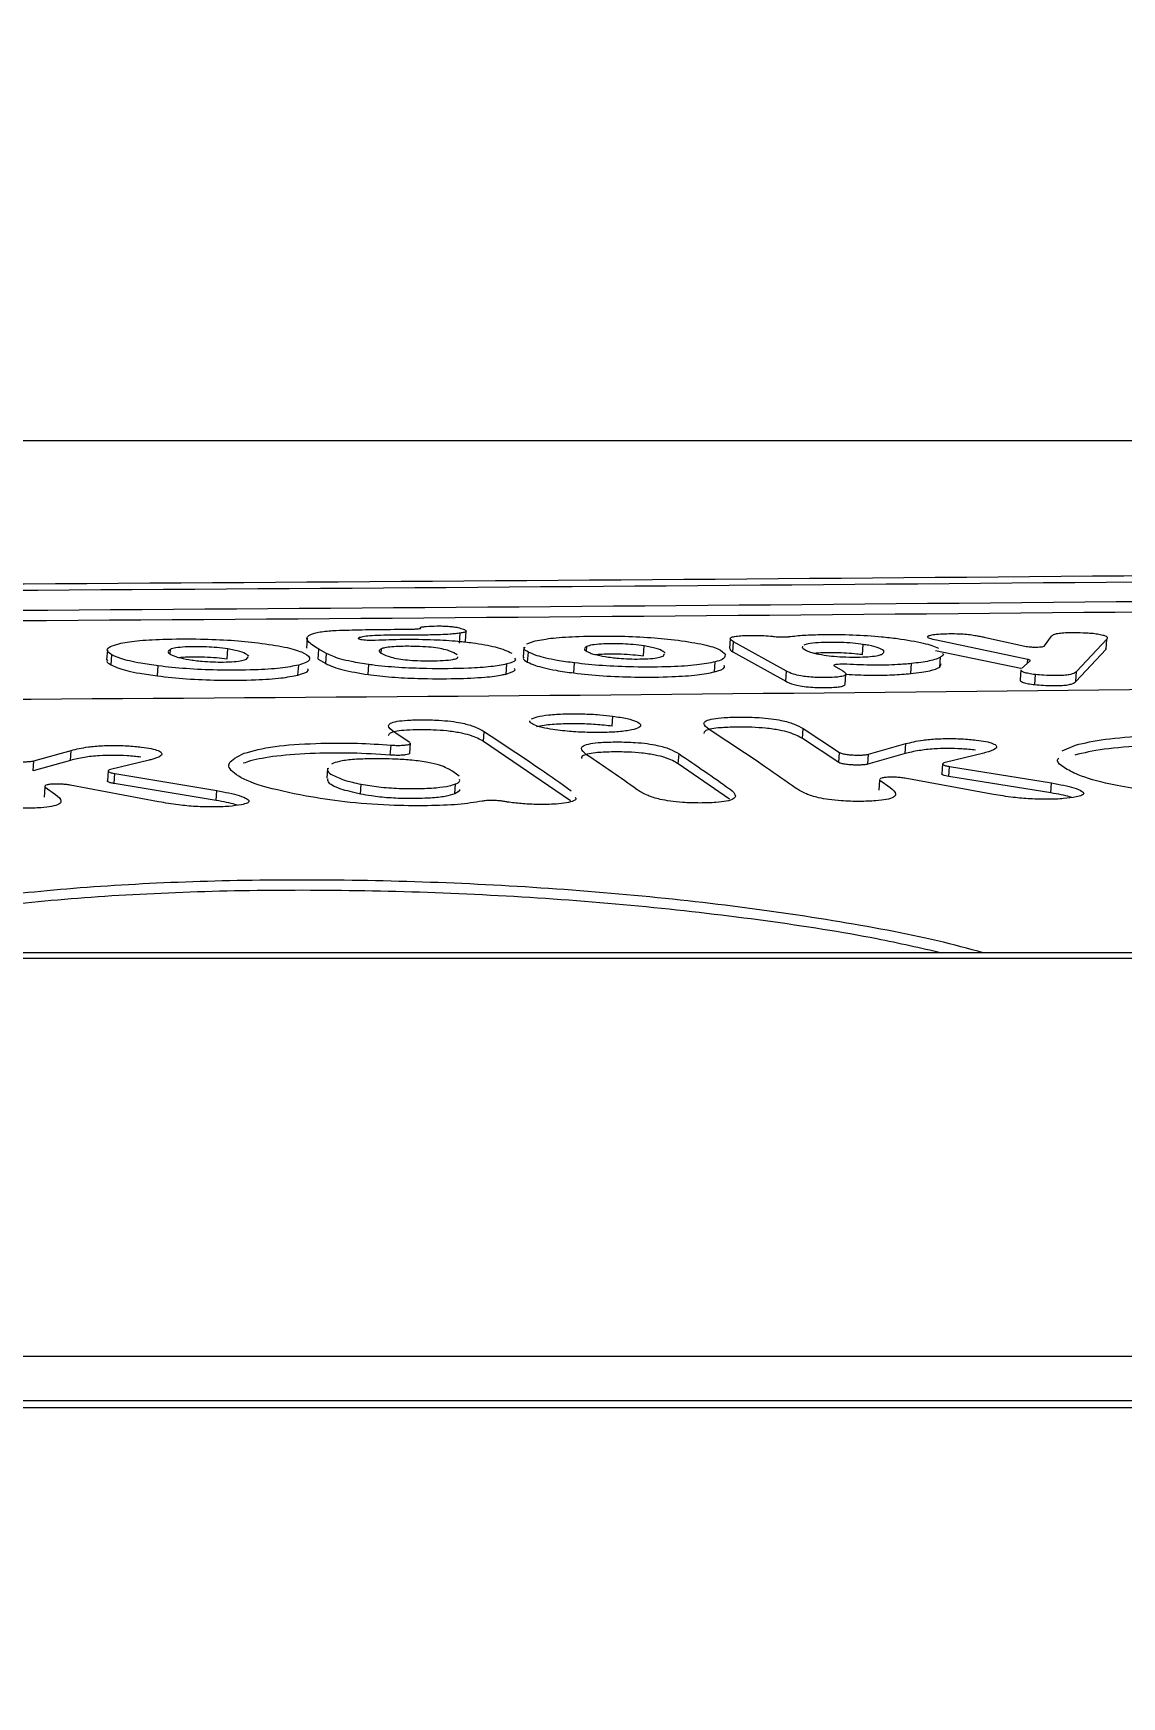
# Model space of a CAD drawing. Header units: millimetres. Extents: x -7735 to 7893, y -6545 to 6034.
# Drawn here: x 4787.84 to 4808.97, y 623.75 to 656.04 of the extents above; entities that cross this region are included whole.
import ezdxf

# ---------------------------------------------------------------- set-up
doc = ezdxf.new("R2010")
doc.units = ezdxf.units.MM
doc.layers.add('DIKOM_ОБЪЕКТ', color=7, linetype='Continuous')
doc.layers.add('DIKOM_РАЗМЕР_ОБЪЕКТА', color=7, linetype='Continuous')
doc.styles.add('style1', font='arial.ttf', dxfattribs={"width": 0.8})
doc.dimstyles.new('1-50', dxfattribs={"dimtxt": 300, "dimasz": 200, "dimexe": 100, "dimexo": 0, "dimgap": 100, "dimtad": 1, "dimtxsty": 'style1', "dimcen": 200, "dimclrd": 7, "dimclre": 7, "dimclrt": 7, "dimadec": 1, "dimazin": 2, "dimtfac": 1, "dimtmove": 0, "dimatfit": 2, "dimfxl": 0, "dimlwd": 25, "dimlwe": 18, "dimarcsym": 0})

# ---------------------------------------------------------------- blocks, each defined once
blk = doc.blocks.new('*D0')
at = {"layer": 'Defpoints', "color": 0, "transparency": 16777216}
for p in [(5893.216, 882.098), (-4595.736, 266.125), (5893.216, -5840.173)]:
    blk.add_point(p, dxfattribs=at)
at = {"layer": 'DIKOM_РАЗМЕР_ОБЪЕКТА', "color": 7, "lineweight": 18, "transparency": 16777216}
for p, q in [((5893.216, 882.098), (5893.216, -5940.173)), ((-4595.736, 266.125), (-4595.736, -5940.173))]:
    blk.add_line(p, q, dxfattribs=at)
at = {"layer": 'DIKOM_РАЗМЕР_ОБЪЕКТА', "color": 7, "lineweight": 25, "transparency": 16777216}
blk.add_line((-4395.736, -5840.173), (5693.216, -5840.173), dxfattribs=at)
at = {"layer": 'DIKOM_РАЗМЕР_ОБЪЕКТА', "color": 7, "transparency": 16777216}
for points in [[(-4395.736, -5806.84), (-4395.736, -5873.507), (-4595.736, -5840.173)], [(5693.216, -5806.84), (5693.216, -5873.507), (5893.216, -5840.173)]]:
    blk.add_solid(points, dxfattribs=at)
at = {"layer": 'DIKOM_РАЗМЕР_ОБЪЕКТА', "color": 7, "transparency": 16777216, "insert": (648.74, -5587.002), "char_height": 300, "attachment_point": 5, "style": 'style1'}
blk.add_mtext('10450', dxfattribs=at)

msp = doc.modelspace()

# ---------------------------------------------------------------- linework, layer by layer
at = {"layer": 'DIKOM_ОБЪЕКТ', "color": 7, "linetype": 'Continuous', "lineweight": 15}
for p, q in [((4898.899, 648.125), (4660.813, 648.125)), ((4793.152, 644.295), (4793.138, 644.1)), ((4794.164, 644.281), (4794.166, 644.307)), ((4795.374, 644.357), (4794.645, 644.352)), ((4796.109, 644.2), (4796.123, 644.394)), ((4796.226, 644.241), (4796.24, 644.435)), ((4801.367, 644.288), (4801.353, 644.094)), ((4806.32, 644.312), (4807.085, 644.142)), ((4807.465, 644.145), (4807.601, 644.338)), ((4808.676, 644.277), (4808.09, 643.647)), ((4808.662, 644.083), (4808.676, 644.277)), ((4789.275, 644.07), (4789.261, 643.876)), ((4789.351, 643.778), (4789.365, 643.972)), ((4790.498, 644.08), (4790.458, 644.054)), ((4790.492, 643.993), (4790.498, 644.08)), ((4791.599, 643.893), (4791.614, 644.087)), ((4793.366, 643.889), (4793.38, 644.083)), ((4793.531, 644), (4793.38, 644.083)), ((4793.517, 643.805), (4793.531, 644)), ((4794.59, 644.008), (4794.597, 644.092)), ((4797.358, 644.125), (4797.344, 643.93)), ((4797.42, 644.189), (4797.581, 644.243)), ((4797.434, 643.832), (4797.448, 644.027)), ((4798.581, 644.136), (4798.541, 644.111)), ((4798.574, 644.049), (4798.581, 644.136)), ((4799.682, 643.951), (4799.696, 644.145)), ((4800.062, 643.948), (4800.092, 643.992)), ((4801.415, 644.034), (4801.43, 644.229)), ((4801.415, 644.034), (4802.443, 643.462)), ((4802.457, 643.656), (4801.43, 644.229)), ((4803.935, 643.98), (4803.949, 644.175)), ((4805.354, 644.06), (4807.007, 643.714)), ((4807.146, 643.883), (4805.368, 644.255)), ((4808.076, 643.453), (4808.662, 644.083)), ((4808.662, 644.083), (4808.657, 644.106)), ((4790.249, 643.564), (4790.264, 643.758)), ((4791.979, 643.888), (4792.009, 643.932)), ((4792.975, 643.581), (4792.989, 643.775)), ((4793.366, 643.889), (4793.517, 643.805)), ((4794.337, 643.59), (4794.352, 643.784)), ((4797.015, 643.601), (4797.029, 643.796)), ((4798.332, 643.621), (4798.346, 643.816)), ((4801.058, 643.642), (4801.073, 643.837)), ((4802.443, 643.462), (4802.457, 643.656)), ((4803.385, 643.758), (4803.549, 643.664)), ((4804.87, 643.609), (4804.884, 643.803)), ((4805.434, 643.734), (4805.448, 643.928)), ((4805.434, 643.734), (4805.463, 643.804)), ((4807.007, 643.685), (4806.993, 643.491)), ((4807.188, 643.857), (4807.021, 643.711)), ((4807.14, 643.815), (4807.146, 643.883)), ((4808.076, 643.453), (4808.09, 643.647)), ((4803.599, 643.404), (4803.613, 643.599)), ((4807.277, 643.396), (4807.291, 643.59)), ((4797.508, 642.732), (4797.618, 642.77)), ((4799.074, 642.589), (4799.088, 642.783)), ((4795.148, 642.272), (4794.841, 642.473)), ((4796.576, 642.293), (4796.589, 642.487)), ((4802.77, 642.348), (4802.783, 642.542)), ((4803.474, 641.884), (4802.77, 642.348)), ((4802.783, 642.542), (4803.488, 642.078)), ((4787.851, 641.916), (4788.573, 642.118)), ((4788.559, 641.924), (4788.573, 642.118)), ((4794.768, 642.027), (4794.782, 642.221)), ((4795.145, 642.063), (4795.159, 642.257)), ((4798.265, 641.141), (4796.576, 642.293)), ((4800.358, 641.858), (4800.372, 642.051)), ((4803.474, 641.884), (4803.488, 642.078)), ((4804.761, 642.056), (4804.038, 641.852)), ((4804.038, 641.852), (4804.052, 642.046)), ((4804.052, 642.046), (4804.775, 642.25)), ((4804.761, 642.056), (4804.775, 642.25)), ((4806.287, 642.066), (4805.536, 641.882)), ((4807.807, 642.111), (4808.07, 642.221)), ((4788.559, 641.924), (4787.837, 641.722)), ((4787.837, 641.722), (4787.851, 641.916)), ((4789.288, 641.719), (4789.275, 641.525)), ((4790.085, 641.928), (4789.334, 641.745)), ((4793.549, 641.77), (4793.535, 641.576)), ((4796.051, 641.659), (4795.963, 641.72)), ((4801.349, 641.171), (4800.358, 641.858)), ((4805.49, 641.856), (4805.476, 641.662)), ((4805.61, 641.611), (4805.624, 641.805)), ((4805.624, 641.805), (4807.604, 641.486)), ((4788.056, 641.212), (4788.07, 641.406)), ((4788.07, 641.406), (4788.271, 641.262)), ((4790.271, 641.12), (4788.555, 641.443)), ((4789.408, 641.474), (4789.422, 641.668)), ((4791.387, 641.145), (4789.408, 641.474)), ((4789.422, 641.668), (4791.401, 641.339)), ((4794.188, 641.268), (4794.202, 641.462)), ((4796.019, 641.272), (4796.032, 641.466)), ((4796.102, 641.615), (4796.051, 641.659)), ((4804.258, 641.345), (4804.272, 641.539)), ((4804.272, 641.539), (4804.473, 641.397)), ((4806.474, 641.264), (4804.756, 641.578)), ((4807.59, 641.292), (4805.61, 641.611)), ((4807.59, 641.292), (4807.604, 641.486)), ((4791.387, 641.145), (4791.401, 641.339)), ((4830.644, 638.191), (4765.452, 638.191)), ((4830.742, 638.077), (4765.602, 638.077)), ((4658.591, 630.356), (4936.9, 630.356)), ((4936.899, 629.489), (4659.227, 629.489)), ((4936.899, 629.354), (4659.485, 629.354))]:
    msp.add_line(p, q, dxfattribs=at)
for points, knots in [([(4835.851, 645.749), (4809.82, 645.5), (4757.755, 645.003), (4705.762, 645.509), (4679.763, 645.762)], [0, 0, 0, 0, 0.4999606, 1, 1, 1, 1]), ([(4836.119, 645.636), (4810.088, 645.381), (4758.022, 644.872), (4706.03, 645.39), (4680.032, 645.648)], [0, 0, 0, 0, 0.499958, 1, 1, 1, 1]), ([(4836.924, 645.28), (4810.892, 645.008), (4758.824, 644.464), (4706.834, 645.017), (4680.837, 645.294)], [0, 0, 0, 0, 0.499953, 1, 1, 1, 1]), ([(4680.822, 645.099), (4706.815, 644.822), (4758.805, 644.269), (4810.873, 644.813), (4836.91, 645.085)], [0, 0, 0, 0, 0.499954, 1, 1, 1, 1]), ([(4789.498, 644.189), (4789.605, 644.21), (4789.819, 644.251), (4790.386, 644.282), (4791.023, 644.286), (4791.684, 644.261), (4792.032, 644.224), (4792.204, 644.206)], [0, 0, 0, 0, 0.191473, 0.38329, 0.626817, 0.815859, 1, 1, 1, 1]), ([(4793.38, 644.083), (4793.296, 644.134), (4793.147, 644.226), (4793.135, 644.334), (4793.298, 644.403), (4793.507, 644.435), (4793.671, 644.445), (4793.716, 644.448)], [0, 0, 0, 0, 0.3654686, 0.650011, 0.7960089, 0.9434514, 1, 1, 1, 1]), ([(4793.716, 644.448), (4793.883, 644.453), (4794.225, 644.464), (4794.681, 644.468), (4795.017, 644.47), (4795.189, 644.473), (4795.28, 644.476), (4795.309, 644.479), (4795.317, 644.479)], [0, 0, 0, 0, 0.320637, 0.659017, 0.827732, 0.929925, 0.980457, 1, 1, 1, 1]), ([(4794.151, 644.3), (4794.148, 644.297), (4794.142, 644.292), (4794.156, 644.282), (4794.193, 644.272), (4794.249, 644.264), (4794.317, 644.259), (4794.389, 644.256), (4794.443, 644.257), (4794.47, 644.259), (4794.476, 644.259)], [0, 0, 0, 0, 0.11137, 0.251745, 0.392605, 0.533218, 0.673363, 0.813379, 0.951275, 1, 1, 1, 1]), ([(4794.166, 644.307), (4794.164, 644.306), (4794.161, 644.305), (4794.156, 644.303), (4794.153, 644.301), (4794.151, 644.3)], [0, 0, 0, 0, 0.251685, 0.502884, 1, 1, 1, 1]), ([(4794.645, 644.352), (4794.566, 644.35), (4794.42, 644.348), (4794.251, 644.331), (4794.194, 644.315), (4794.166, 644.307)], [0, 0, 0, 0, 0.372422, 0.682059, 1, 1, 1, 1]), ([(4794.476, 644.259), (4794.655, 644.266), (4795.011, 644.281), (4795.577, 644.272), (4796.045, 644.245), (4796.274, 644.218), (4796.369, 644.207)], [0, 0, 0, 0, 0.300255, 0.597489, 0.834475, 1, 1, 1, 1]), ([(4795.317, 644.479), (4795.331, 644.482), (4795.355, 644.486), (4795.363, 644.496), (4795.339, 644.506), (4795.385, 644.517), (4795.433, 644.521), (4795.464, 644.524)], [0, 0, 0, 0, 0.180777, 0.298697, 0.531334, 0.703003, 1, 1, 1, 1]), ([(4795.745, 644.364), (4795.712, 644.363), (4795.647, 644.361), (4795.523, 644.358), (4795.431, 644.357), (4795.374, 644.357)], [0, 0, 0, 0, 0.275213, 0.55088, 1, 1, 1, 1]), ([(4795.464, 644.524), (4795.531, 644.528), (4795.631, 644.534), (4795.784, 644.534), (4795.893, 644.529), (4795.996, 644.519), (4796.107, 644.499), (4796.175, 644.476), (4796.23, 644.452), (4796.249, 644.431), (4796.208, 644.41), (4796.15, 644.399), (4796.123, 644.394)], [0, 0, 0, 0, 0.154485, 0.231514, 0.297137, 0.362525, 0.450249, 0.610236, 0.682862, 0.793088, 0.900867, 1, 1, 1, 1]), ([(4796.123, 644.394), (4796.094, 644.39), (4796.037, 644.382), (4795.912, 644.372), (4795.809, 644.367), (4795.745, 644.364)], [0, 0, 0, 0, 0.279633, 0.558663, 1, 1, 1, 1]), ([(4797.581, 644.243), (4797.688, 644.264), (4797.902, 644.305), (4798.468, 644.338), (4799.105, 644.342), (4799.767, 644.318), (4800.115, 644.283), (4800.287, 644.265)], [0, 0, 0, 0, 0.191451, 0.383124, 0.626649, 0.815693, 1, 1, 1, 1]), ([(4801.43, 644.229), (4801.398, 644.249), (4801.351, 644.279), (4801.383, 644.315), (4801.464, 644.336), (4801.612, 644.349), (4801.799, 644.353), (4802.007, 644.348), (4802.149, 644.337), (4802.215, 644.33), (4802.228, 644.328)], [0, 0, 0, 0, 0.261932, 0.378413, 0.496001, 0.597876, 0.727018, 0.859311, 0.971577, 1, 1, 1, 1]), ([(4802.228, 644.328), (4802.249, 644.326), (4802.291, 644.322), (4802.364, 644.319), (4802.432, 644.32), (4802.48, 644.323), (4802.5, 644.326), (4802.506, 644.327)], [0, 0, 0, 0, 0.226681, 0.454871, 0.682532, 0.908045, 1, 1, 1, 1]), ([(4802.506, 644.327), (4802.599, 644.338), (4802.783, 644.359), (4803.22, 644.371), (4803.742, 644.366), (4804.251, 644.333), (4804.512, 644.302), (4804.612, 644.29)], [0, 0, 0, 0, 0.1721923, 0.3435347, 0.5967337, 0.8450979, 1, 1, 1, 1]), ([(4804.612, 644.29), (4804.795, 644.262), (4805.16, 644.205), (4805.326, 644.135), (4805.409, 644.1)], [0, 0, 0, 0, 0.500613, 1, 1, 1, 1]), ([(4805.368, 644.255), (4805.321, 644.266), (4805.233, 644.288), (4805.186, 644.32), (4805.215, 644.347), (4805.302, 644.367), (4805.439, 644.381), (4805.556, 644.384), (4805.611, 644.385)], [0, 0, 0, 0, 0.214069, 0.398226, 0.548324, 0.69821, 0.856997, 1, 1, 1, 1]), ([(4805.611, 644.385), (4805.648, 644.385), (4805.738, 644.385), (4805.886, 644.38), (4805.98, 644.37), (4806.025, 644.365)], [0, 0, 0, 0, 0.2602835, 0.6436139, 1, 1, 1, 1]), ([(4806.025, 644.365), (4806.064, 644.359), (4806.14, 644.348), (4806.234, 644.33), (4806.291, 644.318), (4806.32, 644.312)], [0, 0, 0, 0, 0.346262, 0.672363, 1, 1, 1, 1]), ([(4807.601, 644.338), (4807.616, 644.351), (4807.639, 644.371), (4807.741, 644.394), (4807.872, 644.406), (4808.061, 644.407), (4808.249, 644.404), (4808.416, 644.392), (4808.538, 644.375), (4808.641, 644.348), (4808.699, 644.314), (4808.684, 644.289), (4808.676, 644.277)], [0, 0, 0, 0, 0.1461, 0.226016, 0.306738, 0.393002, 0.509498, 0.578174, 0.646992, 0.735711, 0.87263, 1, 1, 1, 1]), ([(4789.365, 643.972), (4789.333, 643.994), (4789.249, 644.05), (4789.284, 644.127), (4789.438, 644.172), (4789.498, 644.189)], [0, 0, 0, 0, 0.272843, 0.718119, 1, 1, 1, 1]), ([(4790.264, 643.758), (4790.146, 643.775), (4789.848, 643.817), (4789.536, 643.892), (4789.416, 643.948), (4789.365, 643.972)], [0, 0, 0, 0, 0.274972, 0.695128, 1, 1, 1, 1]), ([(4790.454, 644.038), (4790.453, 644.034), (4790.448, 644.016), (4790.479, 643.997), (4790.504, 643.981)], [0, 0, 0, 0, 0.197632, 1, 1, 1, 1]), ([(4791.614, 644.087), (4791.545, 644.097), (4791.421, 644.114), (4791.197, 644.129), (4790.982, 644.133), (4790.771, 644.128), (4790.59, 644.11), (4790.529, 644.09), (4790.498, 644.08)], [0, 0, 0, 0, 0.185494, 0.335173, 0.484721, 0.646303, 0.820461, 1, 1, 1, 1]), ([(4790.504, 643.981), (4790.524, 643.972), (4790.562, 643.952), (4790.668, 643.918), (4790.784, 643.895), (4790.857, 643.881)], [0, 0, 0, 0, 0.27283, 0.54608, 1, 1, 1, 1]), ([(4792.02, 643.948), (4791.997, 643.969), (4791.953, 644.009), (4791.789, 644.057), (4791.654, 644.08), (4791.614, 644.087)], [0, 0, 0, 0, 0.426702, 0.826572, 1, 1, 1, 1]), ([(4792.204, 644.206), (4792.387, 644.18), (4792.751, 644.129), (4793.077, 644.026), (4793.232, 643.921), (4793.18, 643.833), (4793.04, 643.79), (4792.989, 643.775)], [0, 0, 0, 0, 0.216479, 0.432715, 0.66817, 0.881493, 1, 1, 1, 1]), ([(4794.352, 643.784), (4794.234, 643.803), (4793.93, 643.851), (4793.676, 643.928), (4793.568, 643.981), (4793.531, 644)], [0, 0, 0, 0, 0.295109, 0.75986, 1, 1, 1, 1]), ([(4794.597, 644.092), (4794.581, 644.084), (4794.549, 644.068), (4794.545, 644.036), (4794.58, 644.012), (4794.602, 643.998)], [0, 0, 0, 0, 0.285987, 0.553701, 1, 1, 1, 1]), ([(4796.065, 643.972), (4796.025, 643.999), (4795.966, 644.039), (4795.788, 644.087), (4795.615, 644.116), (4795.399, 644.134), (4795.143, 644.14), (4794.903, 644.138), (4794.715, 644.122), (4794.633, 644.106), (4794.604, 644.095), (4794.597, 644.092)], [0, 0, 0, 0, 0.245621, 0.360542, 0.45742, 0.555037, 0.658929, 0.792778, 0.882335, 0.971946, 1, 1, 1, 1]), ([(4794.602, 643.998), (4794.651, 643.974), (4794.725, 643.939), (4794.913, 643.897), (4795.094, 643.873), (4795.313, 643.858), (4795.557, 643.854), (4795.803, 643.861), (4795.948, 643.877), (4796.003, 643.89), (4796.015, 643.892)], [0, 0, 0, 0, 0.24118, 0.362706, 0.465782, 0.569097, 0.697224, 0.832004, 0.964252, 1, 1, 1, 1]), ([(4796.369, 644.207), (4796.527, 644.181), (4796.898, 644.121), (4797.045, 644.046), (4797.129, 644.003)], [0, 0, 0, 0, 0.4274819, 1, 1, 1, 1]), ([(4797.448, 644.027), (4797.409, 644.049), (4797.349, 644.081), (4797.376, 644.112), (4797.385, 644.122)], [0, 0, 0, 0, 0.657107, 1, 1, 1, 1]), ([(4798.346, 643.816), (4798.229, 643.832), (4797.931, 643.873), (4797.618, 643.948), (4797.498, 644.003), (4797.448, 644.027)], [0, 0, 0, 0, 0.2748814, 0.695196, 1, 1, 1, 1]), ([(4798.537, 644.094), (4798.536, 644.091), (4798.53, 644.072), (4798.562, 644.053), (4798.587, 644.038)], [0, 0, 0, 0, 0.197608, 1, 1, 1, 1]), ([(4799.696, 644.145), (4799.628, 644.155), (4799.504, 644.172), (4799.279, 644.186), (4799.065, 644.19), (4798.854, 644.184), (4798.672, 644.166), (4798.612, 644.146), (4798.581, 644.136)], [0, 0, 0, 0, 0.185535, 0.335207, 0.484748, 0.646338, 0.820448, 1, 1, 1, 1]), ([(4798.587, 644.038), (4798.607, 644.028), (4798.645, 644.009), (4798.75, 643.975), (4798.867, 643.953), (4798.94, 643.939)], [0, 0, 0, 0, 0.272837, 0.54609, 1, 1, 1, 1]), ([(4798.752, 643.978), (4798.777, 643.981), (4798.849, 643.99), (4799.024, 643.994), (4799.247, 643.993), (4799.488, 643.978), (4799.616, 643.96), (4799.682, 643.951)], [0, 0, 0, 0, 0.10396, 0.307318, 0.53076, 0.758985, 1, 1, 1, 1]), ([(4798.94, 643.939), (4799.022, 643.927), (4799.16, 643.907), (4799.405, 643.893), (4799.62, 643.891), (4799.823, 643.899), (4799.983, 643.919), (4800.035, 643.938), (4800.062, 643.948)], [0, 0, 0, 0, 0.21959, 0.366026, 0.512377, 0.678108, 0.835762, 1, 1, 1, 1]), ([(4800.103, 644.007), (4800.08, 644.028), (4800.036, 644.068), (4799.872, 644.115), (4799.737, 644.138), (4799.696, 644.145)], [0, 0, 0, 0, 0.426654, 0.826596, 1, 1, 1, 1]), ([(4800.287, 644.265), (4800.469, 644.239), (4800.832, 644.188), (4801.17, 644.087), (4801.243, 644.016), (4801.28, 643.979)], [0, 0, 0, 0, 0.324063, 0.64764, 1, 1, 1, 1]), ([(4801.265, 643.958), (4801.26, 643.933), (4801.251, 643.889), (4801.125, 643.852), (4801.073, 643.837)], [0, 0, 0, 0, 0.584271, 1, 1, 1, 1]), ([(4801.362, 644.093), (4801.364, 644.08), (4801.368, 644.061), (4801.404, 644.041), (4801.415, 644.034)], [0, 0, 0, 0, 0.671872, 1, 1, 1, 1]), ([(4802.77, 644.135), (4802.768, 644.133), (4802.749, 644.11), (4802.799, 644.084), (4802.845, 644.06)], [0, 0, 0, 0, 0.093672, 1, 1, 1, 1]), ([(4803.949, 644.175), (4803.884, 644.183), (4803.754, 644.201), (4803.52, 644.214), (4803.287, 644.216), (4803.062, 644.209), (4802.88, 644.191), (4802.818, 644.172), (4802.792, 644.164)], [0, 0, 0, 0, 0.170832, 0.342637, 0.490694, 0.667396, 0.860446, 1, 1, 1, 1]), ([(4802.845, 644.06), (4802.864, 644.051), (4802.902, 644.032), (4803.004, 644), (4803.118, 643.98), (4803.187, 643.968)], [0, 0, 0, 0, 0.2888268, 0.5721661, 1, 1, 1, 1]), ([(4802.992, 644.006), (4803.049, 644.011), (4803.174, 644.02), (4803.399, 644.022), (4803.627, 644.014), (4803.807, 643.998), (4803.899, 643.985), (4803.935, 643.98)], [0, 0, 0, 0, 0.208298, 0.450583, 0.657876, 0.865657, 1, 1, 1, 1]), ([(4803.187, 643.968), (4803.251, 643.96), (4803.379, 643.943), (4803.629, 643.93), (4803.873, 643.929), (4804.094, 643.939), (4804.238, 643.958), (4804.286, 643.975), (4804.307, 643.982)], [0, 0, 0, 0, 0.167345, 0.3352114, 0.5391226, 0.705786, 0.8733605, 1, 1, 1, 1]), ([(4804.307, 643.982), (4804.331, 644), (4804.385, 644.041), (4804.275, 644.103), (4804.106, 644.15), (4803.983, 644.169), (4803.949, 644.175)], [0, 0, 0, 0, 0.283587, 0.639536, 0.900203, 1, 1, 1, 1]), ([(4805.49, 643.998), (4805.496, 643.992), (4805.52, 643.968), (4805.479, 643.946), (4805.448, 643.928)], [0, 0, 0, 0, 0.231738, 1, 1, 1, 1]), ([(4807.085, 644.142), (4807.101, 644.139), (4807.133, 644.133), (4807.199, 644.127), (4807.27, 644.123), (4807.34, 644.124), (4807.401, 644.128), (4807.444, 644.134), (4807.461, 644.141), (4807.464, 644.145), (4807.465, 644.145)], [0, 0, 0, 0, 0.139119, 0.279714, 0.419806, 0.558376, 0.697272, 0.835698, 0.974899, 1, 1, 1, 1]), ([(4837.546, 643.672), (4824.909, 643.492), (4799.634, 643.132), (4761.744, 642.985), (4723.872, 643.144), (4698.643, 643.511), (4686.028, 643.694)], [0, 0, 0, 0, 0.249967, 0.49993, 0.749966, 1, 1, 1, 1]), ([(4789.282, 643.874), (4789.275, 643.866), (4789.247, 643.835), (4789.307, 643.802), (4789.351, 643.778)], [0, 0, 0, 0, 0.262383, 1, 1, 1, 1]), ([(4789.351, 643.778), (4789.396, 643.756), (4789.513, 643.7), (4789.819, 643.624), (4790.13, 643.581), (4790.249, 643.564)], [0, 0, 0, 0, 0.27427, 0.721855, 1, 1, 1, 1]), ([(4792.989, 643.775), (4792.881, 643.753), (4792.666, 643.71), (4792.099, 643.675), (4791.461, 643.671), (4790.795, 643.699), (4790.44, 643.739), (4790.264, 643.758)], [0, 0, 0, 0, 0.191344, 0.383092, 0.622006, 0.812535, 1, 1, 1, 1]), ([(4790.667, 643.922), (4790.692, 643.925), (4790.765, 643.933), (4790.941, 643.938), (4791.164, 643.936), (4791.405, 643.92), (4791.533, 643.902), (4791.599, 643.893)], [0, 0, 0, 0, 0.107063, 0.309755, 0.532423, 0.75987, 1, 1, 1, 1]), ([(4790.857, 643.881), (4790.939, 643.869), (4791.077, 643.849), (4791.322, 643.834), (4791.537, 643.832), (4791.74, 643.839), (4791.9, 643.86), (4791.952, 643.878), (4791.979, 643.888)], [0, 0, 0, 0, 0.219571, 0.366015, 0.512047, 0.678116, 0.835799, 1, 1, 1, 1]), ([(4792.975, 643.581), (4793.069, 643.609), (4793.194, 643.646), (4793.169, 643.691), (4793.163, 643.702)], [0, 0, 0, 0, 0.752064, 1, 1, 1, 1]), ([(4793.517, 643.805), (4793.563, 643.783), (4793.649, 643.741), (4793.888, 643.665), (4794.162, 643.619), (4794.337, 643.59)], [0, 0, 0, 0, 0.293321, 0.549713, 1, 1, 1, 1]), ([(4797.029, 643.796), (4796.934, 643.777), (4796.745, 643.739), (4796.199, 643.706), (4795.577, 643.699), (4794.918, 643.723), (4794.544, 643.758), (4794.373, 643.782), (4794.352, 643.784)], [0, 0, 0, 0, 0.17018, 0.3399, 0.616109, 0.794902, 0.974686, 1, 1, 1, 1]), ([(4796.015, 643.892), (4796.045, 643.901), (4796.089, 643.915), (4796.079, 643.931), (4796.075, 643.936)], [0, 0, 0, 0, 0.6746582, 1, 1, 1, 1]), ([(4797.015, 643.601), (4797.102, 643.628), (4797.214, 643.662), (4797.184, 643.702), (4797.177, 643.711)], [0, 0, 0, 0, 0.7763626, 1, 1, 1, 1]), ([(4797.177, 643.906), (4797.188, 643.893), (4797.223, 643.853), (4797.108, 643.819), (4797.029, 643.796)], [0, 0, 0, 0, 0.313772, 1, 1, 1, 1]), ([(4797.365, 643.928), (4797.358, 643.92), (4797.329, 643.89), (4797.389, 643.857), (4797.434, 643.832)], [0, 0, 0, 0, 0.262316, 1, 1, 1, 1]), ([(4797.434, 643.832), (4797.479, 643.811), (4797.597, 643.756), (4797.902, 643.681), (4798.213, 643.638), (4798.332, 643.621)], [0, 0, 0, 0, 0.274313, 0.721927, 1, 1, 1, 1]), ([(4798.332, 643.621), (4798.516, 643.601), (4798.884, 643.561), (4799.564, 643.536), (4800.202, 643.543), (4800.75, 643.579), (4800.957, 643.622), (4801.058, 643.642)], [0, 0, 0, 0, 0.194966, 0.390385, 0.628977, 0.818656, 1, 1, 1, 1]), ([(4801.073, 643.837), (4800.965, 643.815), (4800.749, 643.771), (4800.182, 643.736), (4799.544, 643.731), (4798.878, 643.758), (4798.523, 643.796), (4798.346, 643.816)], [0, 0, 0, 0, 0.191293, 0.383005, 0.621878, 0.812529, 1, 1, 1, 1]), ([(4801.058, 643.642), (4801.152, 643.671), (4801.277, 643.708), (4801.253, 643.753), (4801.247, 643.764)], [0, 0, 0, 0, 0.752008, 1, 1, 1, 1]), ([(4803.549, 643.664), (4803.582, 643.642), (4803.629, 643.61), (4803.599, 643.571), (4803.524, 643.549), (4803.387, 643.535), (4803.211, 643.531), (4803.026, 643.534), (4802.86, 643.547), (4802.709, 643.568), (4802.558, 643.606), (4802.495, 643.637), (4802.457, 643.656)], [0, 0, 0, 0, 0.19045, 0.269776, 0.349964, 0.42035, 0.503975, 0.592267, 0.660082, 0.72752, 0.834044, 1, 1, 1, 1]), ([(4803.63, 643.789), (4803.607, 643.79), (4803.56, 643.792), (4803.491, 643.791), (4803.433, 643.787), (4803.393, 643.779), (4803.374, 643.77), (4803.378, 643.762), (4803.384, 643.758), (4803.385, 643.758)], [0, 0, 0, 0, 0.163636, 0.327606, 0.49163, 0.655172, 0.819811, 0.985404, 1, 1, 1, 1]), ([(4804.884, 643.803), (4804.797, 643.796), (4804.58, 643.777), (4804.143, 643.767), (4803.804, 643.782), (4803.63, 643.789)], [0, 0, 0, 0, 0.247964, 0.61633, 1, 1, 1, 1]), ([(4804.87, 643.609), (4804.942, 643.617), (4805.083, 643.633), (4805.299, 643.673), (4805.38, 643.71), (4805.434, 643.734)], [0, 0, 0, 0, 0.26479, 0.517416, 1, 1, 1, 1]), ([(4805.448, 643.928), (4805.422, 643.915), (4805.37, 643.889), (4805.204, 643.843), (4805.009, 643.819), (4804.884, 643.803)], [0, 0, 0, 0, 0.264441, 0.525824, 1, 1, 1, 1]), ([(4807.291, 643.59), (4807.244, 643.596), (4807.152, 643.608), (4807.054, 643.636), (4807.005, 643.663), (4807.013, 643.679), (4807.015, 643.684)], [0, 0, 0, 0, 0.24561, 0.49086, 0.843894, 1, 1, 1, 1]), ([(4807.188, 643.857), (4807.19, 643.86), (4807.193, 643.867), (4807.174, 643.876), (4807.153, 643.881), (4807.146, 643.883)], [0, 0, 0, 0, 0.369666, 0.774723, 1, 1, 1, 1]), ([(4808.09, 643.647), (4808.07, 643.631), (4808.041, 643.608), (4807.932, 643.583), (4807.814, 643.572), (4807.649, 643.57), (4807.467, 643.573), (4807.345, 643.585), (4807.291, 643.59)], [0, 0, 0, 0, 0.281058, 0.413923, 0.548265, 0.66325, 0.851223, 1, 1, 1, 1]), ([(4790.249, 643.564), (4790.433, 643.544), (4790.801, 643.503), (4791.481, 643.476), (4792.119, 643.482), (4792.667, 643.518), (4792.874, 643.56), (4792.975, 643.581)], [0, 0, 0, 0, 0.194962, 0.39024, 0.628854, 0.818564, 1, 1, 1, 1]), ([(4794.337, 643.59), (4794.486, 643.572), (4794.782, 643.537), (4795.387, 643.508), (4796.013, 643.508), (4796.586, 643.532), (4796.887, 643.571), (4796.991, 643.596), (4797.015, 643.601)], [0, 0, 0, 0, 0.166599, 0.333061, 0.577755, 0.785332, 0.951582, 1, 1, 1, 1]), ([(4802.443, 643.462), (4802.487, 643.44), (4802.551, 643.408), (4802.718, 643.37), (4802.875, 643.349), (4803.066, 643.338), (4803.248, 643.337), (4803.409, 643.343), (4803.517, 643.357), (4803.587, 643.377), (4803.593, 643.394), (4803.596, 643.405)], [0, 0, 0, 0, 0.233239, 0.336141, 0.440201, 0.530322, 0.643841, 0.735501, 0.813064, 0.890479, 1, 1, 1, 1]), ([(4803.616, 643.595), (4803.77, 643.588), (4804.077, 643.574), (4804.52, 643.581), (4804.756, 643.6), (4804.87, 643.609)], [0, 0, 0, 0, 0.3414, 0.680937, 1, 1, 1, 1]), ([(4806.995, 643.49), (4806.995, 643.489), (4806.987, 643.475), (4807.021, 643.449), (4807.116, 643.419), (4807.212, 643.403), (4807.268, 643.397), (4807.277, 643.396)], [0, 0, 0, 0, 0.044647, 0.441115, 0.713388, 0.95329, 1, 1, 1, 1]), ([(4807.277, 643.396), (4807.332, 643.39), (4807.444, 643.38), (4807.621, 643.376), (4807.779, 643.377), (4807.907, 643.387), (4808.024, 643.412), (4808.056, 643.436), (4808.076, 643.453)], [0, 0, 0, 0, 0.152818, 0.305221, 0.446403, 0.561009, 0.708861, 1, 1, 1, 1]), ([(4794.841, 642.473), (4794.786, 642.515), (4794.709, 642.574), (4794.759, 642.645), (4794.879, 642.684), (4795.103, 642.708), (4795.386, 642.714), (4795.683, 642.708), (4795.946, 642.685), (4796.186, 642.646), (4796.427, 642.579), (4796.528, 642.522), (4796.589, 642.487)], [0, 0, 0, 0, 0.1955764, 0.2749722, 0.3551384, 0.4261794, 0.5089552, 0.5960735, 0.6619722, 0.7276724, 0.8351129, 1, 1, 1, 1]), ([(4797.514, 642.639), (4797.494, 642.652), (4797.466, 642.67), (4797.48, 642.687), (4797.483, 642.691)], [0, 0, 0, 0, 0.725084, 1, 1, 1, 1]), ([(4797.618, 642.77), (4797.688, 642.784), (4797.828, 642.811), (4798.15, 642.829), (4798.492, 642.83), (4798.821, 642.814), (4799.004, 642.793), (4799.088, 642.783)], [0, 0, 0, 0, 0.2141004, 0.4290851, 0.6373088, 0.834837, 1, 1, 1, 1]), ([(4799.088, 642.783), (4799.186, 642.768), (4799.382, 642.738), (4799.56, 642.679), (4799.643, 642.619), (4799.612, 642.561), (4799.464, 642.512), (4799.22, 642.477), (4798.893, 642.463), (4798.548, 642.466), (4798.242, 642.484), (4798.078, 642.504), (4798.018, 642.511)], [0, 0, 0, 0, 0.10555, 0.211374, 0.316585, 0.419164, 0.521563, 0.632067, 0.732074, 0.83784, 0.940033, 1, 1, 1, 1]), ([(4800.958, 642.525), (4800.907, 642.564), (4800.831, 642.622), (4800.881, 642.693), (4801.014, 642.734), (4801.257, 642.76), (4801.567, 642.767), (4801.892, 642.76), (4802.168, 642.734), (4802.41, 642.693), (4802.633, 642.628), (4802.729, 642.573), (4802.783, 642.542)], [0, 0, 0, 0, 0.182826, 0.266414, 0.350954, 0.42338, 0.514619, 0.610539, 0.676833, 0.742869, 0.855538, 1, 1, 1, 1]), ([(4796.576, 642.293), (4796.504, 642.333), (4796.401, 642.391), (4796.132, 642.46), (4795.883, 642.497), (4795.578, 642.518), (4795.288, 642.52), (4795.031, 642.509), (4794.856, 642.486), (4794.741, 642.45), (4794.732, 642.419), (4794.726, 642.4)], [0, 0, 0, 0, 0.235591, 0.33792, 0.441284, 0.531144, 0.640529, 0.732807, 0.810693, 0.888383, 1, 1, 1, 1]), ([(4796.589, 642.487), (4796.954, 642.246), (4797.518, 641.874), (4798.08, 641.476), (4798.279, 641.335)], [0, 0, 0, 0, 0.647423, 1, 1, 1, 1]), ([(4798.018, 642.511), (4797.953, 642.521), (4797.794, 642.544), (4797.612, 642.588), (4797.545, 642.623), (4797.514, 642.639)], [0, 0, 0, 0, 0.272483, 0.663224, 1, 1, 1, 1]), ([(4799.074, 642.589), (4798.97, 642.601), (4798.76, 642.624), (4798.408, 642.637), (4798.058, 642.633), (4797.774, 642.612), (4797.652, 642.586), (4797.605, 642.576)], [0, 0, 0, 0, 0.2040239, 0.4086451, 0.6092927, 0.8480748, 1, 1, 1, 1]), ([(4802.77, 642.348), (4802.699, 642.388), (4802.596, 642.445), (4802.328, 642.513), (4802.073, 642.55), (4801.762, 642.57), (4801.441, 642.572), (4801.149, 642.559), (4800.96, 642.53), (4800.857, 642.493), (4800.856, 642.463), (4800.856, 642.447)], [0, 0, 0, 0, 0.225246, 0.326524, 0.428924, 0.517166, 0.62695, 0.742744, 0.824471, 0.90601, 1, 1, 1, 1]), ([(4802.648, 641.377), (4802.45, 641.517), (4801.888, 641.914), (4801.324, 642.285), (4800.958, 642.525)], [0, 0, 0, 0, 0.352047, 1, 1, 1, 1]), ([(4804.775, 642.25), (4804.875, 642.274), (4805.034, 642.314), (4805.373, 642.346), (4805.693, 642.351), (4805.961, 642.338), (4806.097, 642.323), (4806.141, 642.319)], [0, 0, 0, 0, 0.339479, 0.539114, 0.740264, 0.915936, 1, 1, 1, 1]), ([(4808.07, 642.221), (4808.245, 642.262), (4808.595, 642.345), (4809.52, 642.412), (4810.558, 642.422), (4811.632, 642.377), (4812.195, 642.307), (4812.472, 642.273)], [0, 0, 0, 0, 0.1917197, 0.383738, 0.6281567, 0.8174264, 1, 1, 1, 1]), ([(4789.926, 641.988), (4789.838, 641.997), (4789.662, 642.016), (4789.378, 642.023), (4789.084, 642.015), (4788.791, 641.982), (4788.642, 641.945), (4788.559, 641.924)], [0, 0, 0, 0, 0.16341, 0.326951, 0.488249, 0.715432, 1, 1, 1, 1]), ([(4788.573, 642.118), (4788.673, 642.143), (4788.832, 642.182), (4789.171, 642.213), (4789.491, 642.217), (4789.76, 642.202), (4789.895, 642.187), (4789.939, 642.182)], [0, 0, 0, 0, 0.3394938, 0.5391368, 0.7402922, 0.9159628, 1, 1, 1, 1]), ([(4789.939, 642.182), (4790.005, 642.173), (4790.138, 642.154), (4790.278, 642.113), (4790.348, 642.063), (4790.32, 641.999), (4790.194, 641.955), (4790.096, 641.931), (4790.085, 641.928)], [0, 0, 0, 0, 0.1390169, 0.2789359, 0.4451917, 0.6524903, 0.9596865, 1, 1, 1, 1]), ([(4793.132, 641.23), (4792.826, 641.293), (4792.215, 641.419), (4791.729, 641.646), (4791.55, 641.873), (4791.803, 641.999), (4791.928, 642.062)], [0, 0, 0, 0, 0.248802, 0.497982, 0.750576, 1, 1, 1, 1]), ([(4794.768, 642.027), (4794.52, 642.043), (4794.025, 642.073), (4793.25, 642.064), (4792.541, 642.016), (4792.12, 641.937), (4791.959, 641.883), (4791.914, 641.868)], [0, 0, 0, 0, 0.210552, 0.419973, 0.671233, 0.907924, 1, 1, 1, 1]), ([(4791.928, 642.062), (4792.103, 642.111), (4792.431, 642.203), (4793.271, 642.259), (4794.071, 642.266), (4794.565, 642.235), (4794.782, 642.221)], [0, 0, 0, 0, 0.309802, 0.579318, 0.815156, 1, 1, 1, 1]), ([(4795.143, 642.063), (4795.143, 642.062), (4795.147, 642.054), (4795.122, 642.042), (4795.064, 642.03), (4794.979, 642.022), (4794.88, 642.021), (4794.807, 642.024), (4794.771, 642.027), (4794.768, 642.027)], [0, 0, 0, 0, 0.0442255, 0.2332495, 0.4218366, 0.6100493, 0.7970135, 0.9847748, 1, 1, 1, 1]), ([(4794.782, 642.221), (4794.816, 642.219), (4794.884, 642.215), (4794.985, 642.216), (4795.072, 642.223), (4795.131, 642.235), (4795.16, 642.247), (4795.156, 642.255), (4795.155, 642.257)], [0, 0, 0, 0, 0.187181, 0.374464, 0.561977, 0.749116, 0.936878, 1, 1, 1, 1]), ([(4798.579, 642.035), (4798.528, 642.076), (4798.453, 642.136), (4798.502, 642.209), (4798.632, 642.252), (4798.87, 642.277), (4799.174, 642.285), (4799.492, 642.277), (4799.762, 642.251), (4800, 642.208), (4800.221, 642.141), (4800.317, 642.084), (4800.372, 642.051)], [0, 0, 0, 0, 0.184513, 0.267735, 0.35185, 0.424288, 0.514418, 0.608928, 0.674816, 0.740479, 0.853176, 1, 1, 1, 1]), ([(4800.358, 641.858), (4800.287, 641.899), (4800.185, 641.958), (4799.919, 642.029), (4799.669, 642.067), (4799.364, 642.088), (4799.05, 642.09), (4798.766, 642.077), (4798.581, 642.047), (4798.479, 642.009), (4798.477, 641.978), (4798.477, 641.962)], [0, 0, 0, 0, 0.228565, 0.329505, 0.431494, 0.519746, 0.628376, 0.742473, 0.823942, 0.905104, 1, 1, 1, 1]), ([(4799.57, 641.347), (4799.567, 641.349), (4799.241, 641.585), (4798.909, 641.811), (4798.579, 642.035)], [0, 0, 0, 0, 0.008775, 1, 1, 1, 1]), ([(4800.372, 642.051), (4800.703, 641.828), (4801.036, 641.602), (4801.36, 641.366), (4801.362, 641.364)], [0, 0, 0, 0, 0.991647, 1, 1, 1, 1]), ([(4803.488, 642.078), (4803.491, 642.076), (4803.504, 642.068), (4803.547, 642.054), (4803.628, 642.04), (4803.727, 642.03), (4803.832, 642.025), (4803.93, 642.028), (4804.007, 642.035), (4804.039, 642.042), (4804.052, 642.046)], [0, 0, 0, 0, 0.0449654, 0.1875944, 0.3301762, 0.4724459, 0.614477, 0.7552933, 0.8966713, 1, 1, 1, 1]), ([(4806.127, 642.125), (4806.039, 642.133), (4805.864, 642.151), (4805.579, 642.157), (4805.285, 642.147), (4804.992, 642.114), (4804.844, 642.077), (4804.761, 642.056)], [0, 0, 0, 0, 0.1631699, 0.3269953, 0.4883024, 0.7154672, 1, 1, 1, 1]), ([(4806.141, 642.319), (4806.207, 642.31), (4806.34, 642.292), (4806.48, 642.251), (4806.55, 642.202), (4806.522, 642.138), (4806.395, 642.094), (4806.298, 642.069), (4806.287, 642.066)], [0, 0, 0, 0, 0.139271, 0.279199, 0.445519, 0.65281, 0.960095, 1, 1, 1, 1]), ([(4812.458, 642.079), (4812.174, 642.114), (4811.605, 642.184), (4810.525, 642.228), (4809.492, 642.217), (4808.575, 642.15), (4808.229, 642.068), (4808.056, 642.027)], [0, 0, 0, 0, 0.18723, 0.37472, 0.619926, 0.810581, 1, 1, 1, 1]), ([(4787.287, 641.951), (4787.29, 641.949), (4787.304, 641.941), (4787.346, 641.927), (4787.427, 641.912), (4787.525, 641.902), (4787.63, 641.897), (4787.729, 641.899), (4787.806, 641.905), (4787.837, 641.913), (4787.851, 641.916)], [0, 0, 0, 0, 0.045027, 0.187697, 0.329831, 0.472128, 0.614209, 0.75504, 0.896463, 1, 1, 1, 1]), ([(4789.334, 641.745), (4789.319, 641.74), (4789.289, 641.731), (4789.285, 641.712), (4789.315, 641.693), (4789.366, 641.678), (4789.407, 641.67), (4789.422, 641.668)], [0, 0, 0, 0, 0.220456, 0.441549, 0.663226, 0.884531, 1, 1, 1, 1]), ([(4793.565, 641.768), (4793.56, 641.762), (4793.516, 641.711), (4793.681, 641.614), (4793.94, 641.517), (4794.143, 641.474), (4794.202, 641.462)], [0, 0, 0, 0, 0.0672448, 0.5229515, 0.8618356, 1, 1, 1, 1]), ([(4795.963, 641.72), (4795.898, 641.757), (4795.797, 641.816), (4795.509, 641.887), (4795.206, 641.928), (4794.808, 641.954), (4794.406, 641.959), (4794.021, 641.943), (4793.763, 641.907), (4793.673, 641.872), (4793.629, 641.854)], [0, 0, 0, 0, 0.188968, 0.297207, 0.406331, 0.503023, 0.665595, 0.778372, 0.891516, 1, 1, 1, 1]), ([(4804.038, 641.852), (4804.026, 641.849), (4803.994, 641.841), (4803.919, 641.834), (4803.821, 641.832), (4803.717, 641.836), (4803.618, 641.845), (4803.537, 641.86), (4803.492, 641.874), (4803.478, 641.882), (4803.474, 641.884)], [0, 0, 0, 0, 0.0989736, 0.2402417, 0.3814855, 0.5228393, 0.6637999, 0.8054719, 0.9478656, 1, 1, 1, 1]), ([(4805.536, 641.882), (4805.521, 641.877), (4805.49, 641.867), (4805.487, 641.848), (4805.516, 641.83), (4805.568, 641.815), (4805.609, 641.808), (4805.624, 641.805)], [0, 0, 0, 0, 0.2207017, 0.4414141, 0.6626921, 0.8845291, 1, 1, 1, 1]), ([(4807.847, 641.785), (4807.784, 641.829), (4807.688, 641.895), (4807.732, 641.956), (4807.746, 641.977)], [0, 0, 0, 0, 0.659492, 1, 1, 1, 1]), ([(4809.303, 641.36), (4809.111, 641.393), (4808.628, 641.476), (4808.122, 641.626), (4807.929, 641.738), (4807.847, 641.785)], [0, 0, 0, 0, 0.275528, 0.695239, 1, 1, 1, 1]), ([(4788.555, 641.443), (4788.526, 641.448), (4788.467, 641.457), (4788.363, 641.465), (4788.26, 641.466), (4788.169, 641.461), (4788.1, 641.449), (4788.062, 641.433), (4788.056, 641.418), (4788.067, 641.409), (4788.07, 641.406)], [0, 0, 0, 0, 0.134548, 0.269428, 0.40328, 0.537859, 0.672103, 0.806237, 0.94099, 1, 1, 1, 1]), ([(4789.408, 641.474), (4789.398, 641.476), (4789.362, 641.482), (4789.311, 641.496), (4789.277, 641.512), (4789.276, 641.522), (4789.275, 641.525)], [0, 0, 0, 0, 0.114715, 0.457137, 0.800675, 1, 1, 1, 1]), ([(4794.188, 641.268), (4794.052, 641.301), (4793.745, 641.374), (4793.549, 641.485), (4793.557, 641.552), (4793.56, 641.575)], [0, 0, 0, 0, 0.346862, 0.779108, 1, 1, 1, 1]), ([(4794.202, 641.462), (4794.312, 641.443), (4794.531, 641.406), (4794.923, 641.378), (4795.308, 641.374), (4795.653, 641.389), (4795.906, 641.423), (4795.995, 641.453), (4796.032, 641.466)], [0, 0, 0, 0, 0.183199, 0.367701, 0.526264, 0.718729, 0.881028, 1, 1, 1, 1]), ([(4796.112, 641.361), (4796.113, 641.359), (4796.123, 641.327), (4796.069, 641.299), (4796.019, 641.272)], [0, 0, 0, 0, 0.074067, 1, 1, 1, 1]), ([(4796.032, 641.466), (4796.068, 641.483), (4796.127, 641.511), (4796.113, 641.543), (4796.108, 641.555)], [0, 0, 0, 0, 0.602567, 1, 1, 1, 1]), ([(4801.362, 641.364), (4801.415, 641.32), (4801.491, 641.256), (4801.441, 641.176), (4801.314, 641.13), (4801.079, 641.102), (4800.781, 641.094), (4800.469, 641.102), (4800.198, 641.13), (4799.957, 641.175), (4799.726, 641.249), (4799.627, 641.311), (4799.57, 641.347)], [0, 0, 0, 0, 0.1878285, 0.2697382, 0.3524712, 0.424397, 0.5117803, 0.6038516, 0.6700463, 0.7359995, 0.845941, 1, 1, 1, 1]), ([(4804.473, 641.397), (4804.525, 641.353), (4804.601, 641.289), (4804.55, 641.209), (4804.42, 641.163), (4804.18, 641.134), (4803.874, 641.125), (4803.553, 641.133), (4803.276, 641.162), (4803.032, 641.207), (4802.801, 641.281), (4802.704, 641.342), (4802.648, 641.377)], [0, 0, 0, 0, 0.18492, 0.267512, 0.350945, 0.423015, 0.512451, 0.60663, 0.673647, 0.740413, 0.850307, 1, 1, 1, 1]), ([(4804.265, 641.554), (4804.264, 641.552), (4804.261, 641.547), (4804.268, 641.542), (4804.272, 641.539)], [0, 0, 0, 0, 0.472625, 1, 1, 1, 1]), ([(4804.756, 641.578), (4804.727, 641.583), (4804.669, 641.592), (4804.565, 641.598), (4804.462, 641.599), (4804.371, 641.594), (4804.3, 641.582), (4804.279, 641.571), (4804.268, 641.566)], [0, 0, 0, 0, 0.166905, 0.333439, 0.500226, 0.667158, 0.833589, 1, 1, 1, 1]), ([(4805.61, 641.611), (4805.589, 641.615), (4805.541, 641.624), (4805.493, 641.64), (4805.474, 641.654), (4805.477, 641.661), (4805.478, 641.662)], [0, 0, 0, 0, 0.261728, 0.604783, 0.94837, 1, 1, 1, 1]), ([(4807.604, 641.486), (4807.763, 641.456), (4808.014, 641.409), (4808.189, 641.335), (4808.241, 641.284), (4808.204, 641.244), (4808.123, 641.224), (4808.082, 641.214)], [0, 0, 0, 0, 0.374581, 0.586913, 0.735531, 0.86228, 1, 1, 1, 1]), ([(4788.271, 641.262), (4788.324, 641.218), (4788.399, 641.154), (4788.348, 641.074), (4788.218, 641.027), (4787.978, 641), (4787.672, 640.992), (4787.351, 641.002), (4787.074, 641.032), (4786.83, 641.078), (4786.6, 641.153), (4786.503, 641.215), (4786.447, 641.251)], [0, 0, 0, 0, 0.184911, 0.267531, 0.351053, 0.423141, 0.512604, 0.606937, 0.673868, 0.740649, 0.85056, 1, 1, 1, 1]), ([(4791.879, 641.063), (4791.802, 641.051), (4791.648, 641.027), (4791.328, 641.016), (4790.987, 641.026), (4790.614, 641.06), (4790.396, 641.098), (4790.271, 641.12)], [0, 0, 0, 0, 0.186104, 0.372525, 0.559227, 0.74879, 1, 1, 1, 1]), ([(4791.794, 641.052), (4791.78, 641.058), (4791.688, 641.093), (4791.525, 641.121), (4791.387, 641.145)], [0, 0, 0, 0, 0.156108, 1, 1, 1, 1]), ([(4791.401, 641.339), (4791.561, 641.308), (4791.811, 641.259), (4791.986, 641.184), (4792.038, 641.133), (4792.001, 641.092), (4791.921, 641.073), (4791.879, 641.063)], [0, 0, 0, 0, 0.374693, 0.587051, 0.73564, 0.862454, 1, 1, 1, 1]), ([(4796.554, 641.132), (4796.405, 641.108), (4796.109, 641.061), (4795.463, 641.039), (4794.709, 641.048), (4793.868, 641.112), (4793.376, 641.191), (4793.132, 641.23)], [0, 0, 0, 0, 0.1716401, 0.3425138, 0.5410233, 0.7724052, 1, 1, 1, 1]), ([(4796.019, 641.272), (4795.963, 641.255), (4795.851, 641.22), (4795.524, 641.187), (4795.142, 641.179), (4794.738, 641.193), (4794.422, 641.227), (4794.257, 641.256), (4794.188, 641.268)], [0, 0, 0, 0, 0.167155, 0.334858, 0.551344, 0.716288, 0.881497, 1, 1, 1, 1]), ([(4796.973, 641.127), (4796.943, 641.132), (4796.883, 641.14), (4796.777, 641.147), (4796.677, 641.146), (4796.6, 641.141), (4796.566, 641.134), (4796.554, 641.132)], [0, 0, 0, 0, 0.2195779, 0.4389642, 0.6581892, 0.8777014, 1, 1, 1, 1]), ([(4798.354, 641.204), (4798.363, 641.194), (4798.387, 641.166), (4798.308, 641.126), (4798.159, 641.089), (4797.909, 641.069), (4797.62, 641.065), (4797.306, 641.082), (4797.1, 641.106), (4796.997, 641.123), (4796.973, 641.127)], [0, 0, 0, 0, 0.080765, 0.221666, 0.363775, 0.488573, 0.666199, 0.811957, 0.957232, 1, 1, 1, 1]), ([(4808.082, 641.214), (4808.005, 641.202), (4807.851, 641.177), (4807.531, 641.165), (4807.19, 641.174), (4806.817, 641.206), (4806.598, 641.243), (4806.474, 641.264)], [0, 0, 0, 0, 0.18587, 0.372276, 0.558962, 0.74851, 1, 1, 1, 1]), ([(4807.995, 641.203), (4807.981, 641.208), (4807.89, 641.243), (4807.728, 641.27), (4807.59, 641.292)], [0, 0, 0, 0, 0.149327, 1, 1, 1, 1]), ([(4806.279, 638.191), (4805.99, 638.269), (4805.122, 638.503), (4803.381, 638.821), (4801.15, 639.143), (4798.763, 639.381), (4796.313, 639.539), (4793.862, 639.61), (4791.483, 639.598), (4789.245, 639.499), (4787.207, 639.317), (4785.423, 639.055), (4783.975, 638.71), (4783.079, 638.418), (4782.794, 638.224), (4782.745, 638.191)], [0, 0, 0, 0, 0.042772, 0.128257, 0.213745, 0.299273, 0.384794, 0.47024, 0.555671, 0.640982, 0.726298, 0.811615, 0.896935, 0.982344, 1, 1, 1, 1]), ([(4783.114, 638.191), (4783.564, 638.355), (4784.389, 638.656), (4786.132, 638.979), (4788.018, 639.211), (4790.153, 639.357), (4792.456, 639.42), (4794.872, 639.397), (4797.325, 639.29), (4799.753, 639.098), (4802.076, 638.825), (4804.017, 638.523), (4805.061, 638.285), (4805.474, 638.191)], [0, 0, 0, 0, 0.110225, 0.202411, 0.294577, 0.386764, 0.478941, 0.571044, 0.663157, 0.755284, 0.847421, 0.939703, 1, 1, 1, 1])]:
    msp.add_open_spline(points, degree=3, knots=knots, dxfattribs=at)

# ---------------------------------------------------------------- dimensions: what is measured, and where the dimension line sits
at = {"layer": 'DIKOM_РАЗМЕР_ОБЪЕКТА'}
dim = msp.add_linear_dim(base=(5893.216, -5840.173), p1=(-4595.736, 266.125), p2=(5893.216, 882.098), text='10450', dimstyle='1-50', dxfattribs=at)
dim.commit()
dim.dimension.update_dxf_attribs({"geometry": '*D0', "text_midpoint": (648.74, -5840.173), "dimtype": 160})

doc.saveas('drawing.dxf')
